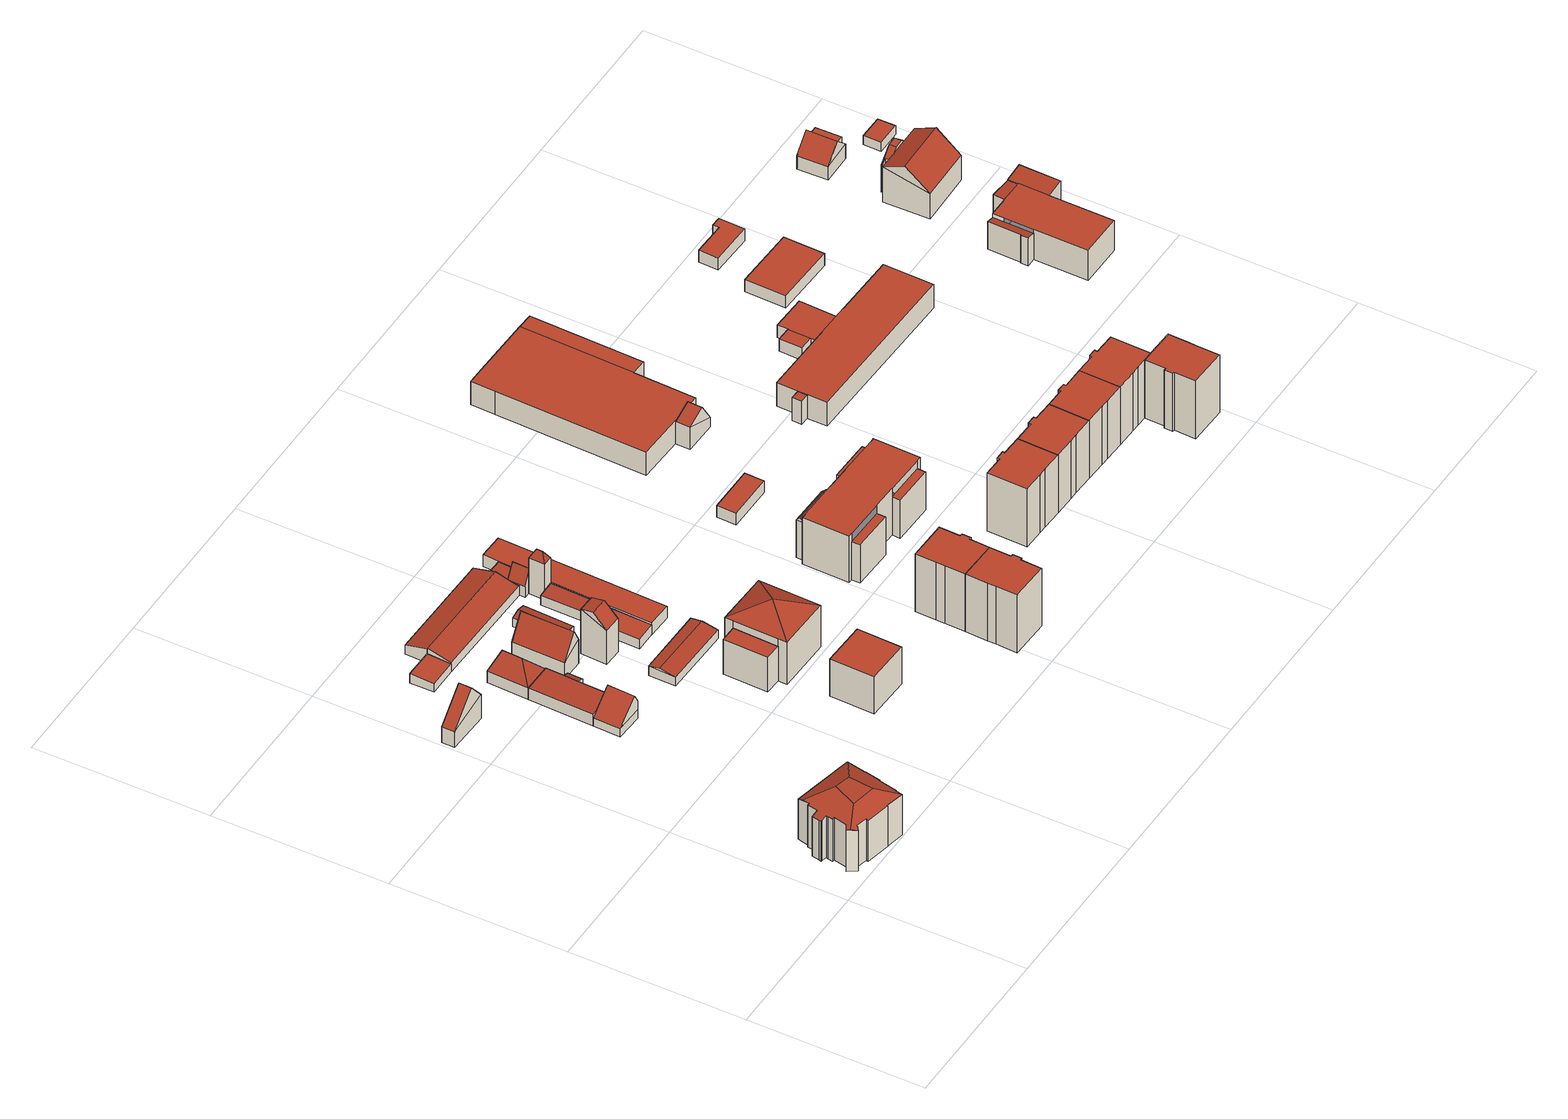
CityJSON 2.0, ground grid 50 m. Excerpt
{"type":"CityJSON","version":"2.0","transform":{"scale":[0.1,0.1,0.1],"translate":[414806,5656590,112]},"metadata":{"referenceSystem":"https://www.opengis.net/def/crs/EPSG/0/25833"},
"CityObjects":{
"building1":{"type":"Building","attributes":{"Dachtyp_tdc":"tdcFreeFormRoof","Gemeindeschluessel":14612000,"Dachneigung":17.26,"QualitaetDacherkennung":48,"Geometrietyp2DReferenz":"3000","measuredHeight":15.94,"function":"31001_9998","roofType":"5000"},"geometry":[{"type":"Solid","lod":"2","boundaries":[[[[0,1,2,3]],[[1,4,5,2]],[[4,6,7,5]],[[6,8,9,7]],[[8,10,11,9]],[[10,12,13,11]],[[12,14,15,13]],[[14,16,17,15]],[[16,18,19,17]],[[18,20,21,19]],[[20,22,23,21]],[[22,24,25,23]],[[24,26,27,25]],[[26,28,29,27]],[[28,30,31,29]],[[30,32,33,31]],[[32,34,35,33]],[[34,36,37,35]],[[36,38,39,37]],[[38,40,41,39]],[[40,42,43,41]],[[42,44,45,43]],[[44,46,47,45]],[[46,48,49,47]],[[48,50,51,49]],[[50,52,53,51]],[[52,54,55,53]],[[54,0,3,55]],[[56,57,22,20,58,59]],[[60,36,34,32,30,28,26,24,57,56,61]],[[62,63,48,46,44,42,40,38,60,61]],[[62,59,58,18,16,14,12,10,8,6,4,1,0,54,52,50,63]],[[61,56,59,62]],[[24,22,57]],[[38,36,60]],[[20,18,58]],[[50,48,63]],[[3,2,5,7,9,11,13,15,17,19,21,23,25,27,29,31,33,35,37,39,41,43,45,47,49,51,53,55]]]],"semantics":{"surfaces":[{"type":"WallSurface"},{"type":"RoofSurface"},{"type":"GroundSurface"}],"values":[[0,0,0,0,0,0,0,0,0,0,0,0,0,0,0,0,0,0,0,0,0,0,0,0,0,0,0,0,1,1,1,1,1,0,0,0,0,2]]}}]},
"building2":{"type":"Building","attributes":{"name":"Universitätsklinikum Carl Gustav Carus Dresden","Dachtyp_tdc":"tdcGableRoof","Gemeindeschluessel":14612000,"Dachneigung":45.64,"QualitaetDacherkennung":4,"Geometrietyp2DReferenz":"3000","measuredHeight":13.34,"function":"31001_3051","roofType":"3100"},"geometry":[{"type":"Solid","lod":"2","boundaries":[[[[64,65,66,67]],[[65,68,69,66]],[[68,70,71,69]],[[70,64,67,71]],[[68,65,72]],[[64,70,73]],[[65,64,73,72]],[[70,68,72,73]],[[67,66,69,71]]]],"semantics":{"surfaces":[{"type":"WallSurface"},{"type":"RoofSurface"},{"type":"GroundSurface"}],"values":[[0,0,0,0,0,0,1,1,2]]}}]},
"building3":{"type":"Building","attributes":{"name":"Universitätsklinikum Carl Gustav Carus Dresden","Dachtyp_tdc":"tdcGableRoof","Gemeindeschluessel":14612000,"Dachneigung":41.23,"QualitaetDacherkennung":7,"Geometrietyp2DReferenz":"3000","measuredHeight":8.37,"function":"31001_3051","roofType":"3100"},"geometry":[{"type":"Solid","lod":"2","boundaries":[[[[74,75,76,77]],[[75,78,79,76]],[[78,80,81,79]],[[80,82,83,81]],[[82,74,77,83]],[[82,84,85,74]],[[85,84,86,87,88]],[[75,88,87,78]],[[74,85,88,75]],[[78,87,86,80]],[[80,86,84,82]],[[77,76,79,81,83]]]],"semantics":{"surfaces":[{"type":"WallSurface"},{"type":"RoofSurface"},{"type":"GroundSurface"}],"values":[[0,0,0,0,0,1,1,0,0,0,0,2]]}}]},
"building4":{"type":"Building","attributes":{"name":"Universitätsklinikum Carl Gustav Carus Dresden","Dachtyp_tdc":"tdcPolyFlatRoof","Gemeindeschluessel":14612000,"Dachneigung":3.3,"QualitaetDacherkennung":96,"Geometrietyp2DReferenz":"3000","measuredHeight":4.2,"function":"31001_3051","roofType":"2100"},"geometry":[{"type":"Solid","lod":"2","boundaries":[[[[89,90,77,76]],[[90,91,92,77]],[[91,93,94,92]],[[93,95,96,94]],[[95,97,98,96]],[[97,89,76,98]],[[97,95,93,91,90,89]],[[76,77,92,94,96,98]]]],"semantics":{"surfaces":[{"type":"WallSurface"},{"type":"RoofSurface"},{"type":"GroundSurface"}],"values":[[0,0,0,0,0,0,1,2]]}}]},
"building5":{"type":"Building","attributes":{"name":"Universitätsklinikum Carl Gustav Carus Dresden","Dachtyp_tdc":"tdcPolyFlatRoof","Gemeindeschluessel":14612000,"Dachneigung":2.72,"QualitaetDacherkennung":90,"Geometrietyp2DReferenz":"3000","measuredHeight":2.96,"function":"31001_3051","roofType":"2100"},"geometry":[{"type":"Solid","lod":"2","boundaries":[[[[99,100,101,102]],[[100,103,104,101]],[[103,105,106,104]],[[105,99,102,106]],[[105,103,100,99]],[[102,101,104,106]]]],"semantics":{"surfaces":[{"type":"WallSurface"},{"type":"RoofSurface"},{"type":"GroundSurface"}],"values":[[0,0,0,0,1,2]]}}]},
"building6":{"type":"Building","attributes":{"name":"Universitätsklinikum Carl Gustav Carus Dresden","Dachtyp_tdc":"tdcHipAndGableRoof","Gemeindeschluessel":14612000,"Dachneigung":10.54,"QualitaetDacherkennung":27,"Geometrietyp2DReferenz":"3000","measuredHeight":5.12,"function":"31001_3051","roofType":"5000"},"geometry":[{"type":"Solid","lod":"2","boundaries":[[[[107,108,109,110]],[[91,111,112]],[[108,107,113]],[[111,108,113,112]],[[107,91,112,113]],[[109,94,92,110]],[[108,111,94,109]],[[111,91,92,94]],[[91,107,110,92]]]],"semantics":{"surfaces":[{"type":"WallSurface"},{"type":"RoofSurface"},{"type":"GroundSurface"}],"values":[[0,1,0,1,1,2,0,0,0]]}}]},
"building7":{"type":"Building","attributes":{"name":"Universitätsklinikum Carl Gustav Carus Dresden","Dachtyp_tdc":"tdcPolyFlatRoof","Gemeindeschluessel":14612000,"Dachneigung":20.27,"QualitaetDacherkennung":61,"Geometrietyp2DReferenz":"3000","measuredHeight":3.23,"function":"31001_3051","roofType":"2100"},"geometry":[{"type":"Solid","lod":"2","boundaries":[[[[114,115,116,117]],[[115,118,119,116]],[[118,120,121,119]],[[120,114,117,121]],[[120,118,115,114]],[[117,116,119,121]]]],"semantics":{"surfaces":[{"type":"WallSurface"},{"type":"RoofSurface"},{"type":"GroundSurface"}],"values":[[0,0,0,0,1,2]]}}]},
"building8":{"type":"Building","attributes":{"name":"Universitätsklinikum Carl Gustav Carus Dresden","Dachtyp_tdc":"tdcGableRoof","Gemeindeschluessel":14612000,"Dachneigung":57.26,"QualitaetDacherkennung":4,"Geometrietyp2DReferenz":"3000","measuredHeight":12.13,"function":"31001_3051","roofType":"3100"},"geometry":[{"type":"Solid","lod":"2","boundaries":[[[[122,123,124,125]],[[123,126,127,124]],[[126,128,129,127]],[[128,122,125,129]],[[126,123,130]],[[122,128,131]],[[123,122,131,130]],[[128,126,130,131]],[[125,124,127,129]]]],"semantics":{"surfaces":[{"type":"WallSurface"},{"type":"RoofSurface"},{"type":"GroundSurface"}],"values":[[0,0,0,0,0,0,1,1,2]]}}]},
"building9":{"type":"Building","attributes":{"name":"Universitätsklinikum Carl Gustav Carus Dresden","Dachtyp_tdc":"tdcGableRoof","Gemeindeschluessel":14612000,"Dachneigung":47.24,"QualitaetDacherkennung":6,"Geometrietyp2DReferenz":"3000","measuredHeight":15.05,"function":"31001_3051","roofType":"3100"},"geometry":[{"type":"Solid","lod":"2","boundaries":[[[[132,133,134,135]],[[133,136,137,134]],[[136,138,139,137]],[[138,132,135,139]],[[136,133,140]],[[132,138,141]],[[133,132,141,140]],[[138,136,140,141]],[[135,134,137,139]]]],"semantics":{"surfaces":[{"type":"WallSurface"},{"type":"RoofSurface"},{"type":"GroundSurface"}],"values":[[0,0,0,0,0,0,1,1,2]]}}]},
"building10":{"type":"Building","attributes":{"Dachtyp_tdc":"tdcPolyFlatRoof","Gemeindeschluessel":14612000,"Dachneigung":0,"QualitaetDacherkennung":41,"Geometrietyp2DReferenz":"3000","measuredHeight":11.3,"function":"31001_9998","roofType":"1000"},"geometry":[{"type":"Solid","lod":"2","boundaries":[[[[142,143,144,145]],[[143,146,147,144]],[[146,148,149,147]],[[148,142,145,149]],[[148,146,143,142]],[[145,144,147,149]]]],"semantics":{"surfaces":[{"type":"WallSurface"},{"type":"RoofSurface"},{"type":"GroundSurface"}],"values":[[0,0,0,0,1,2]]}}]},
"building11":{"type":"Building","attributes":{"Dachtyp_tdc":"tdcPolyFlatRoof","Gemeindeschluessel":14612000,"Dachneigung":0,"QualitaetDacherkennung":86,"Geometrietyp2DReferenz":"3000","measuredHeight":12.15,"function":"31001_9998","roofType":"1000"},"geometry":[{"type":"Solid","lod":"2","boundaries":[[[[150,151,152,153]],[[151,154,155,152]],[[154,156,157,155]],[[156,150,153,157]],[[156,154,151,150]],[[153,152,155,157]]]],"semantics":{"surfaces":[{"type":"WallSurface"},{"type":"RoofSurface"},{"type":"GroundSurface"}],"values":[[0,0,0,0,1,2]]}}]},
"building12":{"type":"Building","attributes":{"name":"Universitätsklinikum Carl Gustav Carus Dresden","Dachtyp_tdc":"tdcGableRoof","Gemeindeschluessel":14612000,"Dachneigung":14.48,"QualitaetDacherkennung":85,"Geometrietyp2DReferenz":"3000","measuredHeight":4.68,"function":"31001_3051","roofType":"3100"},"geometry":[{"type":"Solid","lod":"2","boundaries":[[[[158,159,160,106]],[[159,161,104,160]],[[161,162,163,104]],[[162,164,165,163]],[[164,166,167,165]],[[166,168,169,167]],[[168,170,171,169]],[[170,172,173,171]],[[172,158,106,173]],[[168,166,164,162,161,159]],[[159,158,172,170,168]],[[106,160,104,163,165,167,169,171,173]]]],"semantics":{"surfaces":[{"type":"WallSurface"},{"type":"RoofSurface"},{"type":"GroundSurface"}],"values":[[0,0,0,0,0,0,0,0,0,1,1,2]]}}]},
"building13":{"type":"Building","attributes":{"name":"Universitätsklinikum Carl Gustav Carus Dresden","Dachtyp_tdc":"tdcGableRoof","Gemeindeschluessel":14612000,"Dachneigung":10.16,"QualitaetDacherkennung":67,"Geometrietyp2DReferenz":"3000","measuredHeight":3.64,"function":"31001_3051","roofType":"3100"},"geometry":[{"type":"Solid","lod":"2","boundaries":[[[[174,175,176,177]],[[175,178,179,176]],[[178,180,181,179]],[[180,174,177,181]],[[178,175,182]],[[174,180,183]],[[175,174,183,182]],[[180,178,182,183]],[[177,176,179,181]]]],"semantics":{"surfaces":[{"type":"WallSurface"},{"type":"RoofSurface"},{"type":"GroundSurface"}],"values":[[0,0,0,0,0,0,1,1,2]]}}]},
"building14":{"type":"Building","attributes":{"name":"Universitätsklinikum Carl Gustav Carus Dresden","Dachtyp_tdc":"tdcGableRoof","Gemeindeschluessel":14612000,"Dachneigung":14.11,"QualitaetDacherkennung":60,"Geometrietyp2DReferenz":"3000","measuredHeight":3.56,"function":"31001_3051","roofType":"3100"},"geometry":[{"type":"Solid","lod":"2","boundaries":[[[[184,185,186,187]],[[185,188,189,186]],[[188,190,191,189]],[[190,184,187,191]],[[188,185,192]],[[184,190,193]],[[185,184,193,192]],[[190,188,192,193]],[[187,186,189,191]]]],"semantics":{"surfaces":[{"type":"WallSurface"},{"type":"RoofSurface"},{"type":"GroundSurface"}],"values":[[0,0,0,0,0,0,1,1,2]]}}]},
"building15":{"type":"Building","attributes":{"name":"Universitätsklinikum Carl Gustav Carus Dresden","Dachtyp_tdc":"tdcPolyFlatRoof","Gemeindeschluessel":14612000,"Dachneigung":0,"QualitaetDacherkennung":89,"Geometrietyp2DReferenz":"3000","measuredHeight":3.13,"function":"31001_3051","roofType":"1000"},"geometry":[{"type":"Solid","lod":"2","boundaries":[[[[194,195,196,197]],[[195,198,199,196]],[[198,200,201,199]],[[200,194,197,201]],[[200,198,195,194]],[[197,196,199,201]]]],"semantics":{"surfaces":[{"type":"WallSurface"},{"type":"RoofSurface"},{"type":"GroundSurface"}],"values":[[0,0,0,0,1,2]]}}]},
"building16":{"type":"Building","attributes":{"Dachtyp_tdc":"tdcTentRoof","Gemeindeschluessel":14612000,"Dachneigung":27.35,"QualitaetDacherkennung":77,"Geometrietyp2DReferenz":"3000","measuredHeight":17.72,"function":"31001_9998","roofType":"3500"},"geometry":[{"type":"Solid","lod":"2","boundaries":[[[[202,203,144,204]],[[203,205,145,144]],[[205,206,207,145]],[[206,208,209,207]],[[208,210,211,209]],[[210,202,204,211]],[[202,210,212]],[[206,205,203,202,212]],[[208,206,212]],[[210,208,212]],[[204,144,145,207,209,211]]]],"semantics":{"surfaces":[{"type":"WallSurface"},{"type":"RoofSurface"},{"type":"GroundSurface"}],"values":[[0,0,0,0,0,0,1,1,1,1,2]]}}]},
"building17":{"type":"Building","attributes":{"name":"Universitätsklinikum Carl Gustav Carus Dresden","Dachtyp_tdc":"tdcPolyFlatRoof","Gemeindeschluessel":14612000,"Dachneigung":3.77,"QualitaetDacherkennung":65,"Geometrietyp2DReferenz":"3000","measuredHeight":3.46,"function":"31001_3051","roofType":"2100"},"geometry":[{"type":"Solid","lod":"2","boundaries":[[[[213,214,215,216]],[[214,217,218,215]],[[217,219,220,218]],[[219,221,222,220]],[[221,213,216,222]],[[221,219,217,214,213]],[[216,215,218,220,222]]]],"semantics":{"surfaces":[{"type":"WallSurface"},{"type":"RoofSurface"},{"type":"GroundSurface"}],"values":[[0,0,0,0,0,1,2]]}}]},
"building18":{"type":"Building","attributes":{"name":"Universitätsklinikum Carl Gustav Carus Dresden","Dachtyp_tdc":"tdcFreeFormRoof","Gemeindeschluessel":14612000,"Dachneigung":60.39,"QualitaetDacherkennung":4,"Geometrietyp2DReferenz":"3000","measuredHeight":14.06,"function":"31001_3051","roofType":"5000"},"geometry":[{"type":"Solid","lod":"2","boundaries":[[[[223,224,225,218]],[[224,226,227,225]],[[226,228,220,227]],[[228,223,218,220]],[[229,230,228,226]],[[229,226,224]],[[230,229,224,223]],[[230,223,228]],[[218,225,227,220]]]],"semantics":{"surfaces":[{"type":"WallSurface"},{"type":"RoofSurface"},{"type":"GroundSurface"}],"values":[[0,0,0,0,1,1,1,1,2]]}}]},
"building19":{"type":"Building","attributes":{"name":"Universitätsklinikum Carl Gustav Carus Dresden","Dachtyp_tdc":"tdcFreeFormRoof","Gemeindeschluessel":14612000,"Dachneigung":68.94,"QualitaetDacherkennung":12,"Geometrietyp2DReferenz":"3000","measuredHeight":7.84,"function":"31001_3051","roofType":"5000"},"geometry":[{"type":"Solid","lod":"2","boundaries":[[[[231,232,233,234]],[[232,235,236,233]],[[235,237,238,236]],[[237,239,240,238]],[[239,241,242,240]],[[241,231,234,242]],[[239,237,243,244]],[[241,244,243,235,232,231]],[[241,239,244]],[[237,235,243]],[[234,233,236,238,240,242]]]],"semantics":{"surfaces":[{"type":"WallSurface"},{"type":"RoofSurface"},{"type":"GroundSurface"}],"values":[[0,0,0,0,0,0,1,1,0,0,2]]}}]},
"building20":{"type":"Building","attributes":{"name":"Universitätsklinikum Carl Gustav Carus Dresden","Dachtyp_tdc":"tdcPolyFlatRoof","Gemeindeschluessel":14612000,"Dachneigung":3.79,"QualitaetDacherkennung":92,"Geometrietyp2DReferenz":"3000","measuredHeight":3.61,"function":"31001_3051","roofType":"2100"},"geometry":[{"type":"Solid","lod":"2","boundaries":[[[[245,246,167,171]],[[246,247,248,167]],[[247,249,250,248]],[[249,245,171,250]],[[249,247,246,245]],[[171,167,248,250]]]],"semantics":{"surfaces":[{"type":"WallSurface"},{"type":"RoofSurface"},{"type":"GroundSurface"}],"values":[[0,0,0,0,1,2]]}}]},
"building21":{"type":"Building","attributes":{"name":"Universitätsklinikum Carl Gustav Carus Dresden","Dachtyp_tdc":"tdcPolyFlatRoof","Gemeindeschluessel":14612000,"Dachneigung":0,"QualitaetDacherkennung":96,"Geometrietyp2DReferenz":"3000","measuredHeight":3.86,"function":"31001_3051","roofType":"1000"},"geometry":[{"type":"Solid","lod":"2","boundaries":[[[[251,252,253,254]],[[252,255,256,253]],[[255,257,258,256]],[[257,259,260,258]],[[259,261,262,260]],[[261,263,264,262]],[[263,265,266,264]],[[265,267,268,266]],[[267,269,270,268]],[[269,271,272,270]],[[271,251,254,272]],[[271,269,267,265,263,261,259,257,255,252,251]],[[254,253,256,258,260,262,264,266,268,270,272]]]],"semantics":{"surfaces":[{"type":"WallSurface"},{"type":"RoofSurface"},{"type":"GroundSurface"}],"values":[[0,0,0,0,0,0,0,0,0,0,0,1,2]]}}]},
"building22":{"type":"Building","attributes":{"Dachtyp_tdc":"tdcPolyFlatRoof","Gemeindeschluessel":14612000,"Dachneigung":0,"QualitaetDacherkennung":84,"Geometrietyp2DReferenz":"3000","measuredHeight":18.81,"function":"31001_9998","roofType":"1000"},"geometry":[{"type":"Solid","lod":"2","boundaries":[[[[273,274,275,276]],[[274,277,278,275]],[[277,279,280,278]],[[279,281,282,280]],[[281,283,284,282]],[[283,285,286,284]],[[285,287,288,286]],[[287,289,290,288]],[[289,291,292,290]],[[291,273,276,292]],[[291,289,287,285,283,281,279,277,274,273]],[[276,275,278,280,282,284,286,288,290,292]]]],"semantics":{"surfaces":[{"type":"WallSurface"},{"type":"RoofSurface"},{"type":"GroundSurface"}],"values":[[0,0,0,0,0,0,0,0,0,0,1,2]]}}]},
"building23":{"type":"Building","attributes":{"Dachtyp_tdc":"tdcPolyFlatRoof","Gemeindeschluessel":14612000,"Dachneigung":0,"QualitaetDacherkennung":79,"Geometrietyp2DReferenz":"3000","measuredHeight":18.81,"function":"31001_9998","roofType":"1000"},"geometry":[{"type":"Solid","lod":"2","boundaries":[[[[279,293,294,280]],[[293,295,296,294]],[[295,297,298,296]],[[297,299,300,298]],[[299,301,302,300]],[[301,303,304,302]],[[303,305,306,304]],[[305,307,308,306]],[[307,281,282,308]],[[281,279,280,282]],[[281,307,305,303,301,299,297,295,293,279]],[[280,294,296,298,300,302,304,306,308,282]]]],"semantics":{"surfaces":[{"type":"WallSurface"},{"type":"RoofSurface"},{"type":"GroundSurface"}],"values":[[0,0,0,0,0,0,0,0,0,0,1,2]]}}]},
"building24":{"type":"Building","attributes":{"Gemeindeschluessel":14612000,"Geometrietyp2DReferenz":"3000","function":"31001_9998","roofType":"9999"},"children":["building24-1","building24-2","building24-3","building24-4","building24-5"]},
"building24-1":{"type":"BuildingPart","attributes":{"Dachtyp_tdc":"tdcPolyFlatRoof","Dachneigung":0,"QualitaetDacherkennung":39,"Geometrietyp2DReferenz":"3000","measuredHeight":12.41,"roofType":"1000"},"parents":["building24"],"geometry":[{"type":"MultiSurface","lod":"2","boundaries":[[[309,310,311,312]],[[310,313,314,311]],[[313,315,316,314]],[[315,313,310,309]],[[312,311,314,316]]],"semantics":{"surfaces":[{"type":"WallSurface"},{"type":"RoofSurface"},{"type":"GroundSurface"}],"values":[0,0,0,1,2]}}]},
"building24-2":{"type":"BuildingPart","attributes":{"Dachtyp_tdc":"tdcFreeFormRoof","Dachneigung":46.14,"QualitaetDacherkennung":12,"Geometrietyp2DReferenz":"3000","measuredHeight":13.54,"roofType":"5000"},"parents":["building24"],"geometry":[{"type":"MultiSurface","lod":"2","boundaries":[[[317,318,319,320]],[[318,321,322,319]],[[321,323,324,322]],[[325,323,321]],[[326,325,321,318]],[[326,318,317]],[[325,326,317,323]],[[320,319,322,324]]],"semantics":{"surfaces":[{"type":"WallSurface"},{"type":"RoofSurface"},{"type":"GroundSurface"}],"values":[0,0,0,0,1,0,1,2]}}]},
"building24-3":{"type":"BuildingPart","attributes":{"Dachtyp_tdc":"tdcPolyFlatRoof","Dachneigung":0,"QualitaetDacherkennung":36,"Geometrietyp2DReferenz":"3000","measuredHeight":12.4,"roofType":"1000"},"parents":["building24"],"geometry":[{"type":"MultiSurface","lod":"2","boundaries":[[[327,328,329,330]],[[331,332,333,334]],[[332,327,330,333]],[[332,331,328,327]],[[330,329,334,333]]],"semantics":{"surfaces":[{"type":"WallSurface"},{"type":"RoofSurface"},{"type":"GroundSurface"}],"values":[0,0,0,1,2]}}]},
"building24-4":{"type":"BuildingPart","attributes":{"Dachtyp_tdc":"tdcPolyFlatRoof","Dachneigung":0,"QualitaetDacherkennung":67,"Geometrietyp2DReferenz":"3000","measuredHeight":15.18,"roofType":"1000"},"parents":["building24"],"geometry":[{"type":"MultiSurface","lod":"2","boundaries":[[[335,336,309,312,337]],[[338,316,315]],[[338,339,334,316]],[[339,331,334]],[[340,329,328]],[[340,341,342,329]],[[341,343,344,342]],[[343,345,317,320,344]],[[346,324,323]],[[346,347,348,324]],[[347,349,348]],[[350,351,352]],[[350,353,354,351]],[[353,335,337,354]],[[353,350,347,346,345,343,341,340,339,338,336,335]],[[337,312,316,334,329,342,344,320,324,348,351,354]]],"semantics":{"surfaces":[{"type":"WallSurface"},{"type":"RoofSurface"},{"type":"GroundSurface"}],"values":[0,0,0,0,0,0,0,0,0,0,0,0,0,0,1,2]}}]},
"building24-5":{"type":"BuildingPart","attributes":{"Dachtyp_tdc":"tdcPolyFlatRoof","Dachneigung":0,"QualitaetDacherkennung":32,"Geometrietyp2DReferenz":"3000","measuredHeight":12.34,"roofType":"1000"},"parents":["building24"],"geometry":[{"type":"MultiSurface","lod":"2","boundaries":[[[349,355,356,348]],[[355,357,358,356]],[[357,352,351,358]],[[352,357,355,349]],[[348,356,358,351]]],"semantics":{"surfaces":[{"type":"WallSurface"},{"type":"RoofSurface"},{"type":"GroundSurface"}],"values":[0,0,0,1,2]}}]},
"building25":{"type":"Building","attributes":{"name":"Universitätsklinikum Carl Gustav Carus Dresden","Dachtyp_tdc":"tdcPolyFlatRoof","Gemeindeschluessel":14612000,"Dachneigung":0,"QualitaetDacherkennung":83,"Geometrietyp2DReferenz":"3000","measuredHeight":3.83,"function":"31001_3051","roofType":"1000"},"geometry":[{"type":"Solid","lod":"2","boundaries":[[[[359,360,361,362]],[[360,363,364,361]],[[363,365,366,364]],[[365,359,362,366]],[[365,363,360,359]],[[362,361,364,366]]]],"semantics":{"surfaces":[{"type":"WallSurface"},{"type":"RoofSurface"},{"type":"GroundSurface"}],"values":[[0,0,0,0,1,2]]}}]},
"building26":{"type":"Building","attributes":{"Dachtyp_tdc":"tdcPolyFlatRoof","Gemeindeschluessel":14612000,"Dachneigung":0,"QualitaetDacherkennung":77,"Geometrietyp2DReferenz":"3000","measuredHeight":18.89,"function":"31001_9998","roofType":"1000"},"geometry":[{"type":"Solid","lod":"2","boundaries":[[[[367,368,369,370]],[[368,371,372,369]],[[371,373,374,372]],[[373,375,376,374]],[[375,377,378,376]],[[377,379,380,378]],[[379,381,382,380]],[[381,383,384,382]],[[383,385,386,384]],[[385,367,370,386]],[[385,383,381,379,377,375,373,371,368,367]],[[370,369,372,374,376,378,380,382,384,386]]]],"semantics":{"surfaces":[{"type":"WallSurface"},{"type":"RoofSurface"},{"type":"GroundSurface"}],"values":[[0,0,0,0,0,0,0,0,0,0,1,2]]}}]},
"building27":{"type":"Building","attributes":{"name":"Universitätsklinikum Carl Gustav Carus Dresden","Dachtyp_tdc":"tdcGableRoof","Gemeindeschluessel":14612000,"Dachneigung":58.31,"QualitaetDacherkennung":29,"Geometrietyp2DReferenz":"3000","measuredHeight":9.27,"function":"31001_3051","roofType":"3100"},"geometry":[{"type":"Solid","lod":"2","boundaries":[[[[387,388,389,390]],[[388,391,392,389]],[[391,393,394,392]],[[393,387,390,394]],[[391,388,395]],[[387,393,396]],[[388,387,396,395]],[[393,391,395,396]],[[390,389,392,394]]]],"semantics":{"surfaces":[{"type":"WallSurface"},{"type":"RoofSurface"},{"type":"GroundSurface"}],"values":[[0,0,0,0,0,0,1,1,2]]}}]},
"building28":{"type":"Building","attributes":{"Dachtyp_tdc":"tdcPolyFlatRoof","Gemeindeschluessel":14612000,"Dachneigung":0,"QualitaetDacherkennung":74,"Geometrietyp2DReferenz":"3000","measuredHeight":18.9,"function":"31001_9998","roofType":"1000"},"geometry":[{"type":"Solid","lod":"2","boundaries":[[[[397,398,399,400]],[[398,401,402,399]],[[401,381,382,402]],[[381,379,380,382]],[[379,403,404,380]],[[403,405,406,404]],[[405,407,408,406]],[[407,409,410,408]],[[409,411,412,410]],[[411,397,400,412]],[[411,409,407,405,403,379,381,401,398,397]],[[400,399,402,382,380,404,406,408,410,412]]]],"semantics":{"surfaces":[{"type":"WallSurface"},{"type":"RoofSurface"},{"type":"GroundSurface"}],"values":[[0,0,0,0,0,0,0,0,0,0,1,2]]}}]},
"building29":{"type":"Building","attributes":{"name":"Universitätsklinikum Carl Gustav Carus Dresden","Gemeindeschluessel":14612000,"Geometrietyp2DReferenz":"3000","function":"31001_3051","roofType":"9999"},"children":["building29-1","building29-2"]},
"building29-1":{"type":"BuildingPart","attributes":{"Dachtyp_tdc":"tdcPolyFlatRoof","Dachneigung":0,"QualitaetDacherkennung":90,"Geometrietyp2DReferenz":"3000","measuredHeight":7.43,"roofType":"1000"},"parents":["building29"],"geometry":[{"type":"MultiSurface","lod":"2","boundaries":[[[413,414,415,416]],[[414,417,418,415]],[[417,419,420,418]],[[419,421,422,420]],[[421,423,424,425,422]],[[426,427,428,429,430]],[[427,413,416,428]],[[427,426,423,421,419,417,414,413]],[[416,415,418,420,422,425,429,428]]],"semantics":{"surfaces":[{"type":"WallSurface"},{"type":"RoofSurface"},{"type":"GroundSurface"}],"values":[0,0,0,0,0,0,0,1,2]}}]},
"building29-2":{"type":"BuildingPart","attributes":{"Dachtyp_tdc":"tdcPolyFlatRoof","Dachneigung":0,"QualitaetDacherkennung":96,"Geometrietyp2DReferenz":"3000","measuredHeight":7.36,"roofType":"1000"},"parents":["building29"],"geometry":[{"type":"MultiSurface","lod":"2","boundaries":[[[431,430,429,432]],[[424,433,434,425]],[[433,431,432,434]],[[433,424,430,431]],[[432,429,425,434]]],"semantics":{"surfaces":[{"type":"WallSurface"},{"type":"RoofSurface"},{"type":"GroundSurface"}],"values":[0,0,0,1,2]}}]},
"building30":{"type":"Building","attributes":{"Dachtyp_tdc":"tdcPolyFlatRoof","Gemeindeschluessel":14612000,"Dachneigung":0,"QualitaetDacherkennung":74,"Geometrietyp2DReferenz":"3000","measuredHeight":18.9,"function":"31001_9998","roofType":"1000"},"geometry":[{"type":"Solid","lod":"2","boundaries":[[[[435,436,437,438]],[[436,439,440,437]],[[439,441,442,440]],[[441,443,444,442]],[[443,445,446,444]],[[445,397,400,446]],[[397,411,412,400]],[[411,447,448,412]],[[447,449,450,448]],[[449,435,438,450]],[[449,447,411,397,445,443,441,439,436,435]],[[438,437,440,442,444,446,400,412,448,450]]]],"semantics":{"surfaces":[{"type":"WallSurface"},{"type":"RoofSurface"},{"type":"GroundSurface"}],"values":[[0,0,0,0,0,0,0,0,0,0,1,2]]}}]},
"building31":{"type":"Building","attributes":{"Dachtyp_tdc":"tdcPolyFlatRoof","Gemeindeschluessel":14612000,"Dachneigung":0,"QualitaetDacherkennung":72,"Geometrietyp2DReferenz":"3000","measuredHeight":18.88,"function":"31001_9998","roofType":"1000"},"geometry":[{"type":"Solid","lod":"2","boundaries":[[[[451,452,453,454]],[[452,455,456,453]],[[455,457,458,456]],[[455,452,451,459,460,439,441,461,462,463,457]],[[458,464,465,466,442,440,467,468,454,453,456]],[[457,463,464,458]],[[463,462,465,464]],[[462,461,466,465]],[[461,441,442,466]],[[441,439,440,442]],[[439,460,467,440]],[[460,459,468,467]],[[459,451,454,468]]]],"semantics":{"surfaces":[{"type":"WallSurface"},{"type":"RoofSurface"},{"type":"GroundSurface"}],"values":[[0,0,0,1,2,0,0,0,0,0,0,0,0]]}}]},
"building32":{"type":"Building","attributes":{"Dachtyp_tdc":"tdcPolyFlatRoof","Gemeindeschluessel":14612000,"Dachneigung":0,"QualitaetDacherkennung":89,"Geometrietyp2DReferenz":"3000","measuredHeight":18.96,"function":"31001_9998","roofType":"1000"},"geometry":[{"type":"Solid","lod":"2","boundaries":[[[[469,470,471,472]],[[470,473,474,471]],[[473,475,476,474]],[[475,477,478,476]],[[477,479,480,478]],[[479,463,464,480]],[[463,457,458,464]],[[457,481,482,458]],[[481,483,484,482]],[[483,485,486,484]],[[485,469,472,486]],[[485,483,481,457,463,479,477,475,473,470,469]],[[472,471,474,476,478,480,464,458,482,484,486]]]],"semantics":{"surfaces":[{"type":"WallSurface"},{"type":"RoofSurface"},{"type":"GroundSurface"}],"values":[[0,0,0,0,0,0,0,0,0,0,0,1,2]]}}]},
"building33":{"type":"Building","attributes":{"name":"Universitätsklinikum Carl Gustav Carus Dresden","Gemeindeschluessel":14612000,"Geometrietyp2DReferenz":"3000","function":"31001_3051","roofType":"9999"},"children":["building33-1","building33-2","building33-3","building33-4"]},
"building33-1":{"type":"BuildingPart","attributes":{"Dachtyp_tdc":"tdcPolyFlatRoof","Dachneigung":0,"QualitaetDacherkennung":77,"Geometrietyp2DReferenz":"3000","measuredHeight":7.44,"roofType":"1000"},"parents":["building33"],"geometry":[{"type":"MultiSurface","lod":"2","boundaries":[[[487,488,489,490]],[[488,491,492,489]],[[491,493,494,492]],[[493,491,488,487]],[[490,489,492,494]]],"semantics":{"surfaces":[{"type":"WallSurface"},{"type":"RoofSurface"},{"type":"GroundSurface"}],"values":[0,0,0,1,2]}}]},
"building33-2":{"type":"BuildingPart","attributes":{"Dachtyp_tdc":"tdcPolyFlatRoof","Dachneigung":0,"QualitaetDacherkennung":95,"Geometrietyp2DReferenz":"3000","measuredHeight":4.01,"roofType":"1000"},"parents":["building33"],"geometry":[{"type":"MultiSurface","lod":"2","boundaries":[[[495,496,497,498]],[[496,499,500,497]],[[499,501,502,500]],[[501,499,496,495]],[[498,497,500,502]]],"semantics":{"surfaces":[{"type":"WallSurface"},{"type":"RoofSurface"},{"type":"GroundSurface"}],"values":[0,0,0,1,2]}}]},
"building33-3":{"type":"BuildingPart","attributes":{"Dachtyp_tdc":"tdcPolyFlatRoof","Dachneigung":0,"QualitaetDacherkennung":75,"Geometrietyp2DReferenz":"3000","measuredHeight":7.65,"roofType":"1000"},"parents":["building33"],"geometry":[{"type":"MultiSurface","lod":"2","boundaries":[[[503,504,505,506]],[[504,507,508,505]],[[507,509,510,508]],[[507,504,503,511,512,513,514,509]],[[510,490,494,515,516,506,505,508]],[[509,514,490,510]],[[514,487,490]],[[513,512,515,494,493]],[[512,511,516,515]],[[511,517,516]],[[503,506,518]]],"semantics":{"surfaces":[{"type":"WallSurface"},{"type":"RoofSurface"},{"type":"GroundSurface"}],"values":[0,0,0,1,2,0,0,0,0,0,0]}}]},
"building33-4":{"type":"BuildingPart","attributes":{"Dachtyp_tdc":"tdcPolyFlatRoof","Dachneigung":0,"QualitaetDacherkennung":83,"Geometrietyp2DReferenz":"3000","measuredHeight":4.02,"roofType":"1000"},"parents":["building33"],"geometry":[{"type":"MultiSurface","lod":"2","boundaries":[[[517,495,498,516]],[[519,520,502,501]],[[519,521,522,520]],[[521,523,524,522]],[[523,518,506,524]],[[523,521,519,501,495,517,518]],[[506,516,498,502,520,522,524]]],"semantics":{"surfaces":[{"type":"WallSurface"},{"type":"RoofSurface"},{"type":"GroundSurface"}],"values":[0,0,0,0,0,1,2]}}]},
"building34":{"type":"Building","attributes":{"name":"Universitätsklinikum Carl Gustav Carus Dresden","Dachtyp_tdc":"tdcPolyFlatRoof","Gemeindeschluessel":14612000,"Dachneigung":0,"QualitaetDacherkennung":74,"Geometrietyp2DReferenz":"3000","measuredHeight":3.85,"function":"31001_3051","roofType":"1000"},"geometry":[{"type":"Solid","lod":"2","boundaries":[[[[525,526,527,528]],[[526,529,530,527]],[[529,531,532,530]],[[531,525,528,532]],[[531,529,526,525]],[[528,527,530,532]]]],"semantics":{"surfaces":[{"type":"WallSurface"},{"type":"RoofSurface"},{"type":"GroundSurface"}],"values":[[0,0,0,0,1,2]]}}]},
"building35":{"type":"Building","attributes":{"name":"Universitätsklinikum Carl Gustav Carus Dresden","Dachtyp_tdc":"tdcPolyFlatRoof","Gemeindeschluessel":14612000,"Dachneigung":0,"QualitaetDacherkennung":84,"Geometrietyp2DReferenz":"3000","measuredHeight":3.9,"function":"31001_3051","roofType":"1000"},"geometry":[{"type":"Solid","lod":"2","boundaries":[[[[533,534,535,536]],[[534,537,538,535]],[[537,539,540,538]],[[539,541,542,540]],[[541,543,544,542]],[[543,533,536,544]],[[543,541,539,537,534,533]],[[536,535,538,540,542,544]]]],"semantics":{"surfaces":[{"type":"WallSurface"},{"type":"RoofSurface"},{"type":"GroundSurface"}],"values":[[0,0,0,0,0,0,1,2]]}}]},
"building36":{"type":"Building","attributes":{"Gemeindeschluessel":14612000,"Geometrietyp2DReferenz":"3000","function":"31001_9998","roofType":"9999"},"children":["building36-1","building36-2","building36-3","building36-4"]},
"building36-1":{"type":"BuildingPart","attributes":{"Dachtyp_tdc":"tdcPolyFlatRoof","Dachneigung":10.72,"QualitaetDacherkennung":78,"Geometrietyp2DReferenz":"3000","measuredHeight":9.08,"roofType":"2100"},"parents":["building36"],"geometry":[{"type":"MultiSurface","lod":"2","boundaries":[[[545,546,547,548]],[[546,549,550,547]],[[549,551,552,550]],[[551,553,554,552]],[[555,545,548,556]],[[555,553,551,549,546,545]],[[548,547,550,552,554,556]]],"semantics":{"surfaces":[{"type":"WallSurface"},{"type":"RoofSurface"},{"type":"GroundSurface"}],"values":[0,0,0,0,0,1,2]}}]},
"building36-2":{"type":"BuildingPart","attributes":{"Dachtyp_tdc":"tdcPolyFlatRoof","Dachneigung":4.66,"QualitaetDacherkennung":90,"Geometrietyp2DReferenz":"3000","measuredHeight":10.12,"roofType":"2100"},"parents":["building36"],"geometry":[{"type":"MultiSurface","lod":"2","boundaries":[[[557,558,559,560,561]],[[558,562,563,559]],[[562,564,565,563]],[[564,562,558,557,566]],[[560,559,563,565,567]]],"semantics":{"surfaces":[{"type":"WallSurface"},{"type":"RoofSurface"},{"type":"GroundSurface"}],"values":[0,0,0,1,2]}}]},
"building36-3":{"type":"BuildingPart","attributes":{"Dachtyp_tdc":"tdcPolyFlatRoof","Dachneigung":0,"QualitaetDacherkennung":63,"Geometrietyp2DReferenz":"3000","measuredHeight":9.81,"roofType":"1000"},"parents":["building36"],"geometry":[{"type":"MultiSurface","lod":"2","boundaries":[[[568,569,570,554,553]],[[571,572,573,565,564]],[[572,574,575,573]],[[574,576,555,556,575]],[[576,574,572,571,577,578,569,568]],[[554,570,567,565,573,575,556]]],"semantics":{"surfaces":[{"type":"WallSurface"},{"type":"RoofSurface"},{"type":"GroundSurface"}],"values":[0,0,0,0,1,2]}}]},
"building36-4":{"type":"BuildingPart","attributes":{"Dachtyp_tdc":"tdcPolyFlatRoof","Dachneigung":5.07,"QualitaetDacherkennung":92,"Geometrietyp2DReferenz":"3000","measuredHeight":10.13,"roofType":"2100"},"parents":["building36"],"geometry":[{"type":"MultiSurface","lod":"2","boundaries":[[[579,580,581,570,569]],[[580,561,560,581]],[[561,580,579,578,582]],[[567,570,581,560]]],"semantics":{"surfaces":[{"type":"WallSurface"},{"type":"RoofSurface"},{"type":"GroundSurface"}],"values":[0,0,1,2]}}]},
"building37":{"type":"Building","attributes":{"Gemeindeschluessel":14612000,"Geometrietyp2DReferenz":"3000","function":"31001_9998","roofType":"9999"},"children":["building37-1","building37-2"]},
"building37-1":{"type":"BuildingPart","attributes":{"Dachtyp_tdc":"tdcCutGableRoof","Dachneigung":43.25,"QualitaetDacherkennung":38,"Geometrietyp2DReferenz":"3000","measuredHeight":12.63,"roofType":"9999"},"parents":["building37"],"geometry":[{"type":"MultiSurface","lod":"2","boundaries":[[[583,584,585,586]],[[584,587,588,585]],[[587,589,590,588]],[[589,591,592,590]],[[591,593,594,592]],[[593,595,596,594]],[[595,597,598,596]],[[597,599,600,598]],[[599,601,602,600]],[[601,603,604,602]],[[595,593,591,589,587,584,583,605,606]],[[607,608,603,601,599,597]],[[606,607,597,595]],[[586,585,588,590,592,594,596,598,600,602,604,609,610]]],"semantics":{"surfaces":[{"type":"WallSurface"},{"type":"RoofSurface"},{"type":"GroundSurface"}],"values":[0,0,0,0,0,0,0,0,0,0,1,1,1,2]}}]},
"building37-2":{"type":"BuildingPart","attributes":{"Dachtyp_tdc":"tdcGableRoof","Dachneigung":41.07,"QualitaetDacherkennung":39,"Geometrietyp2DReferenz":"3000","measuredHeight":14.13,"roofType":"3100"},"parents":["building37"],"geometry":[{"type":"MultiSurface","lod":"2","boundaries":[[[611,612,613,614]],[[612,615,616,613]],[[617,611,614,604,603]],[[615,612,618]],[[611,617,619]],[[612,611,619,618]],[[617,608,620,621,605,615,618,619]],[[614,613,616,586,610,609,604]]],"semantics":{"surfaces":[{"type":"WallSurface"},{"type":"RoofSurface"},{"type":"GroundSurface"}],"values":[0,0,0,0,0,1,1,2]}}]},
"building38":{"type":"Building","attributes":{"Dachtyp_tdc":"tdcFreeFormRoof","Gemeindeschluessel":14612000,"Dachneigung":45.13,"QualitaetDacherkennung":89,"Geometrietyp2DReferenz":"3000","measuredHeight":8.93,"function":"31001_9998","roofType":"5000"},"geometry":[{"type":"Solid","lod":"2","boundaries":[[[[622,623,624,625]],[[623,626,627,624]],[[626,628,629,627]],[[628,630,631,629]],[[630,622,625,631]],[[630,632,633,622]],[[632,628,626,623,633]],[[623,622,633]],[[630,628,632]],[[625,624,627,629,631]]]],"semantics":{"surfaces":[{"type":"WallSurface"},{"type":"RoofSurface"},{"type":"GroundSurface"}],"values":[[0,0,0,0,0,1,1,0,0,2]]}}]},
"building39":{"type":"Building","attributes":{"Dachtyp_tdc":"tdcPolyFlatRoof","Gemeindeschluessel":14612000,"Dachneigung":0,"QualitaetDacherkennung":75,"Geometrietyp2DReferenz":"3000","measuredHeight":3,"function":"31001_9998","roofType":"1000"},"geometry":[{"type":"Solid","lod":"2","boundaries":[[[[634,635,636,637]],[[635,638,639,636]],[[638,640,641,639]],[[640,642,643,641]],[[642,634,637,643]],[[642,640,638,635,634]],[[637,636,639,641,643]]]],"semantics":{"surfaces":[{"type":"WallSurface"},{"type":"RoofSurface"},{"type":"GroundSurface"}],"values":[[0,0,0,0,0,1,2]]}}]},
"building40":{"type":"Building","attributes":{"Dachtyp_tdc":"tdcPolyFlatRoof","Gemeindeschluessel":14612000,"Dachneigung":0,"QualitaetDacherkennung":76,"Geometrietyp2DReferenz":"3000","measuredHeight":2.84,"function":"31001_9998","roofType":"1000"},"geometry":[{"type":"Solid","lod":"2","boundaries":[[[[644,645,646,647]],[[645,648,649,646]],[[648,650,651,649]],[[650,644,647,651]],[[650,648,645,644]],[[647,646,649,651]]]],"semantics":{"surfaces":[{"type":"WallSurface"},{"type":"RoofSurface"},{"type":"GroundSurface"}],"values":[[0,0,0,0,1,2]]}}]}
},
"vertices":[
[100,101,147],[103,114,147],[103,114,11],[100,101,11],[104,121,147],[104,121,11],[90,124,142],[90,124,11],[86,125,141],[86,125,11],[88,131,141],[88,131,11],[92,153,141],[92,153,11],[110,150,147],[110,150,11],[116,179,147],[116,179,11],[121,178,149],[121,178,11],[129,213,142],[129,213,11],[305,177,142],[305,177,11],[294,120,142],[294,120,11],[296,120,141],[296,120,11],[287,76,141],[287,76,11],[285,76,142],[285,76,11],[274,22,142],[274,22,11],[271,22,143],[271,22,11],[267,1,143],[267,1,11],[213,12,144],[213,12,11],[213,11,143],[213,11,11],[142,25,143],[142,25,11],[143,31,146],[143,31,11],[112,38,146],[112,38,11],[101,29,141],[101,29,11],[85,54,145],[85,54,11],[98,62,149],[98,62,11],[106,100,149],[106,100,11],[232,130,171],[305,175,143],[125,198,149],[185,140,171],[266,1,144],[229,60,166],[156,74,166],[90,45,147],
[0,1101,66],[1,1138,66],[1,1138,15],[0,1101,15],[126,1135,92],[126,1135,15],[125,1098,92],[125,1098,15],[81,1136,148],[80,1099,148],
[235,847,42],[315,844,42],[315,844,15],[235,847,15],[313,771,42],[313,771,15],[313,767,42],[313,767,15],[233,770,42],[233,770,15],[298,767,99],[301,845,99],[313,767,72],[313,771,72],[315,844,72],
[315,844,57],[235,847,53],[241,1032,53],[241,1032,15],[321,1029,57],[321,1029,15],[320,982,57],[320,982,15],[318,940,57],[318,940,15],
[152,1245,41],[152,1313,44],[152,1313,14],[152,1245,14],[236,1312,44],[236,1312,14],[236,1245,41],[236,1245,14],
[245,1150,53],[325,1148,54],[325,1148,15],[245,1150,15],[321,1029,54],[314,1091,66],[316,1148,66],
[344,939,43],[318,940,53],[318,940,20],[344,939,20],[320,982,53],[320,982,20],[345,981,43],[345,981,20],
[350,992,68],[351,1141,68],[351,1141,15],[350,992,15],[416,1141,93],[416,1141,15],[415,991,93],[415,991,15],[394,1141,136],[393,991,136],
[448,1004,161],[499,1002,161],[499,1002,17],[448,1004,17],[497,927,126],[497,927,17],[445,929,126],[445,929,17],[498,966,168],[446,968,168],
[609,669,123],[605,541,123],[605,541,10],[609,669,10],[557,543,123],[557,543,10],[561,670,123],[561,670,10],
[616,278,131],[620,405,131],[620,405,10],[616,278,10],[748,401,131],[748,401,10],[744,274,131],[744,274,10],
[236,1245,44],[236,1311,61],[236,1311,14],[236,1312,60],[237,1375,44],[237,1375,14],[562,1370,44],[562,1370,14],[561,1325,56],[561,1325,14],[561,1306,61],[561,1306,14],[560,1272,52],[560,1272,14],[560,1240,44],[560,1240,14],
[664,742,41],[463,746,41],[463,746,13],[664,742,13],[464,823,44],[464,823,13],[666,820,44],[666,820,13],[464,792,49],[665,788,49],
[449,1054,42],[454,1198,42],[454,1198,13],[449,1054,13],[506,1197,42],[506,1197,13],[501,1053,42],[501,1053,13],[480,1197,49],[475,1054,49],
[596,889,46],[535,889,46],[535,889,15],[596,889,15],[537,1009,46],[537,1009,15],[599,1009,46],[599,1009,15],
[605,516,147],[605,541,147],[605,516,10],[609,669,146],[610,693,146],[610,693,10],[768,689,146],[768,689,10],[763,512,147],[763,512,10],[686,602,187],
[554,1046,45],[555,1177,45],[555,1177,14],[554,1046,14],[576,1177,46],[576,1177,14],[604,1176,48],[604,1176,14],[600,1045,48],[600,1045,14],
[576,1177,130],[577,1223,130],[577,1223,14],[605,1222,130],[605,1222,14],[604,1176,130],[591,1208,155],[590,1191,155],
[559,1223,50],[560,1240,50],[560,1240,15],[559,1223,15],[560,1272,50],[560,1272,15],[606,1271,29],[606,1271,15],[605,1222,30],[605,1222,15],[577,1223,86],[577,1223,15],[582,1271,93],[581,1223,93],
[560,1272,47],[561,1325,50],[607,1324,50],[607,1324,14],[606,1271,47],[606,1271,14],
[596,889,51],[599,1009,51],[599,1009,13],[596,889,13],[601,1027,51],[601,1027,13],[600,1045,51],[600,1045,13],[604,1176,51],[604,1176,13],[605,1222,51],[605,1222,13],[606,1271,51],[606,1271,13],[607,1324,51],[607,1324,13],[609,1369,51],[609,1369,13],[681,1367,51],[681,1367,13],[668,887,51],[668,887,13],
[987,90,193],[989,150,193],[989,150,5],[987,90,5],[989,174,193],[989,174,5],[991,238,193],[991,238,5],[1105,235,193],[1105,235,5],[1103,173,193],[1103,173,5],[1110,173,193],[1110,173,5],[1110,147,193],[1110,147,5],[1103,147,193],[1103,147,5],[1101,87,193],[1101,87,5],
[993,295,193],[993,295,5],[993,320,193],[993,320,5],[995,380,193],[995,380,5],[1108,377,193],[1108,377,5],[1106,318,193],[1106,318,5],[1114,317,193],[1114,317,5],[1113,291,193],[1113,291,5],[1107,291,193],[1107,291,5],
[1323,560,135],[1322,537,135],[1322,537,11],[1323,560,11],[1202,540,135],[1202,540,11],[1203,563,135],[1203,563,11],
[1016,700,133],[1016,725,133],[1016,725,11],[1016,700,11],[1137,722,133],[1137,722,11],[1136,698,133],[1136,698,11],[1136,710,146],[1016,713,146],
[1012,544,135],[1012,568,135],[1012,568,11],[1012,544,11],[1133,565,135],[1132,541,135],[1132,541,11],[1133,565,11],
[1336,560,162],[1323,560,162],[1336,560,11],[1203,563,162],[1133,565,162],[1012,568,162],[1000,568,162],[1000,568,11],[1003,701,162],[1003,701,11],[1016,700,162],[1136,698,162],[1206,696,162],[1206,696,11],[1206,696,134],[1327,693,162],[1327,693,11],[1327,693,134],[1339,693,162],[1339,693,11],
[1207,721,134],[1207,721,11],[1327,718,134],[1327,718,11],
[1047,910,49],[1048,965,49],[1048,965,11],[1047,910,11],[1184,965,49],[1184,965,11],[1183,909,49],[1183,909,11],
[1330,258,197],[1333,372,197],[1333,372,8],[1330,258,8],[1393,370,197],[1393,370,8],[1393,378,197],[1393,378,8],[1419,377,197],[1419,377,8],[1419,371,197],[1419,371,8],[1478,369,197],[1478,369,8],[1475,254,197],[1475,254,8],[1416,256,197],[1416,256,8],[1391,256,197],[1391,256,8],
[1327,1183,41],[1326,1142,41],[1326,1142,10],[1327,1183,10],[1230,1144,82],[1230,1144,10],[1231,1185,82],[1231,1185,10],[1288,1143,103],[1289,1184,103],
[1621,250,197],[1561,252,197],[1561,252,8],[1621,250,8],[1536,252,197],[1536,252,8],[1540,367,197],[1540,367,8],[1540,375,197],[1540,375,8],[1566,374,197],[1566,374,8],[1566,367,197],[1566,367,8],[1625,365,197],[1625,365,8],
[1231,1185,86],[1094,1189,86],[1094,1189,11],[1231,1185,11],[1106,1618,86],[1106,1618,11],[1108,1688,86],[1108,1688,11],[1158,1687,86],[1158,1687,11],[1341,1683,86],[1341,1683,85],[1341,1683,11],[1332,1359,86],[1327,1183,86],[1327,1183,11],[1332,1359,11],[1332,1359,85],
[1379,1358,85],[1379,1358,11],[1387,1682,85],[1387,1682,11],
[1705,370,197],[1705,363,197],[1705,363,8],[1705,370,8],[1768,362,197],[1768,362,8],[1765,246,197],[1765,246,8],[1706,247,197],[1706,247,8],[1681,248,197],[1681,248,8],[1680,364,197],[1680,364,8],[1680,371,197],[1680,371,8],
[1850,366,197],[1850,358,197],[1850,358,8],[1850,366,8],[1912,356,197],[1912,356,8],[1909,242,197],[1909,242,8],[1827,367,197],[1826,360,197],[1825,244,197],[1849,243,197],[1879,242,197],[1879,242,8],[1849,243,8],[1825,244,8],[1826,360,8],[1827,367,8],
[1986,94,197],[1875,97,197],[1875,97,8],[1986,94,8],[1876,158,197],[1876,158,8],[1870,159,197],[1870,159,8],[1871,183,197],[1871,183,8],[1878,183,197],[1878,183,8],[1990,239,197],[1990,239,8],[1988,180,197],[1988,180,8],[1987,154,197],[1987,154,8],
[1468,952,87],[1442,953,87],[1442,953,12],[1468,952,12],[1443,980,87],[1443,980,12],[1469,979,87],[1469,979,12],
[1686,1066,52],[1645,1067,52],[1645,1067,12],[1686,1066,12],[1647,1132,52],[1647,1132,12],[1687,1131,52],[1687,1131,12],
[1786,1031,89],[1972,1026,89],[1972,1026,12],[1786,1031,12],[1969,884,89],[1969,884,12],[1467,896,89],[1467,896,12],[1685,1033,89],[1470,1038,89],[1469,979,89],[1468,952,89],[1470,1038,12],[1685,1033,12],[1685,1033,52],[1786,1031,52],
[1688,1131,52],[1688,1131,12],[1688,1161,52],[1688,1161,12],[1791,1158,52],[1791,1158,12],
[1975,1307,51],[1972,1191,51],[1972,1191,12],[1975,1307,12],[1791,1196,51],[1791,1196,12],[1794,1312,51],[1794,1312,12],
[1827,1405,53],[1829,1461,53],[1829,1461,14],[1827,1405,14],[1925,1459,53],[1925,1459,14],[1926,1477,53],[1926,1477,14],[1954,1476,53],[1954,1476,14],[1952,1402,53],[1952,1402,14],
[2218,761,100],[2218,782,100],[2218,782,10],[2218,761,10],[2220,782,100],[2220,782,10],[2222,877,100],[2222,877,10],[2246,877,95],[2246,877,10],[2245,761,95],[2245,761,10],
[2372,907,106],[2429,907,111],[2429,907,10],[2372,907,10],[2372,907,104],[2428,790,111],[2428,790,10],[2371,790,106],[2371,790,10],[2372,876,106],[2372,876,10],
[2246,877,108],[2300,876,108],[2300,876,10],[2371,790,108],[2370,607,108],[2370,607,10],[2243,608,108],[2243,608,10],[2245,761,108],[2372,876,108],[2336,876,108],
[2300,876,111],[2303,908,111],[2303,908,10],[2372,876,104],
[2276,1185,97],[2276,1187,97],[2276,1187,9],[2276,1185,9],[2289,1188,110],[2289,1188,9],[2288,1201,110],[2288,1201,9],[2276,1201,97],[2276,1201,9],[2276,1205,97],[2276,1205,9],[2313,1205,135],[2313,1205,9],[2340,1206,135],[2340,1206,9],[2402,1207,76],[2402,1207,9],[2407,1207,72],[2407,1207,9],[2407,1187,72],[2407,1187,9],[2300,1185,122],[2313,1185,135],[2340,1186,135],[2354,1186,122],[2340,1186,9],[2313,1185,9],
[2409,1057,90],[2249,1053,90],[2249,1053,9],[2409,1057,9],[2246,1184,122],[2246,1184,9],[2407,1187,122],[2247,1123,150],[2408,1127,150],[2340,1186,122],[2313,1185,122],
[2242,1422,56],[2331,1424,61],[2331,1424,14],[2242,1422,14],[2332,1368,61],[2332,1368,14],[2333,1338,61],[2333,1338,14],[2244,1336,56],[2244,1336,14],[2290,1337,103],[2289,1423,103],
[2331,1424,43],[2331,1441,43],[2331,1441,13],[2331,1424,13],[2367,1442,43],[2367,1442,13],[2369,1369,43],[2369,1369,13],[2332,1368,43],[2332,1368,13],
[2468,1275,44],[2398,1275,44],[2398,1275,15],[2468,1275,15],[2398,1325,44],[2398,1325,15],[2468,1325,44],[2468,1325,15]
]}
